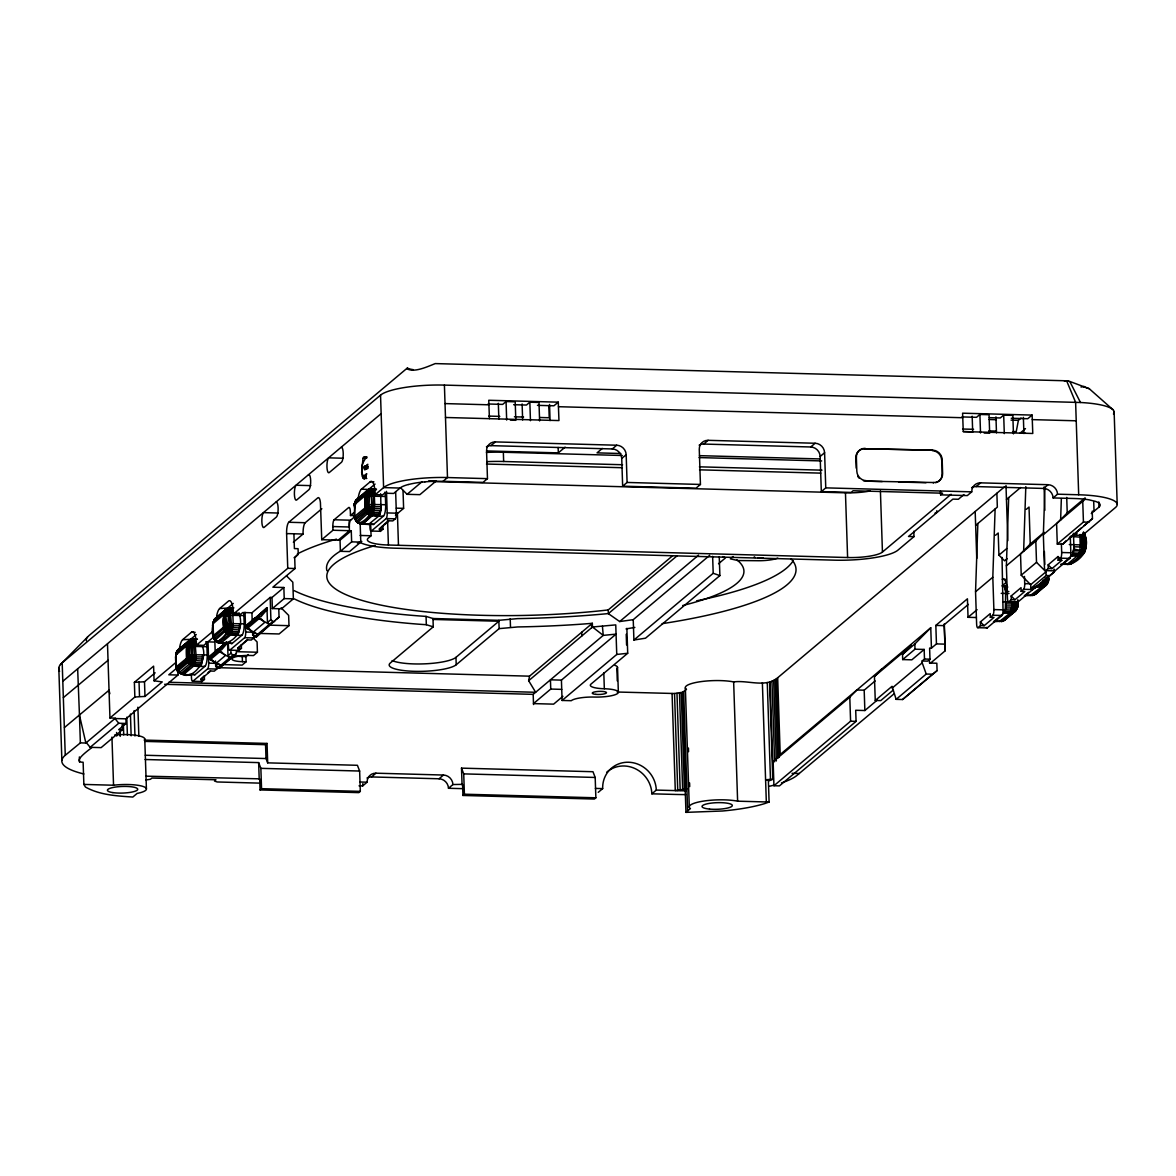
<?xml version="1.0" encoding="UTF-8"?>
<svg xmlns="http://www.w3.org/2000/svg" width="1176" height="1176" viewBox="0 0 1176 1176"><rect width="100%" height="100%" fill="white"/><g stroke="black" fill="none" stroke-linecap="round" stroke-linejoin="round"><path stroke-width="1.5" d="M1002.04 557.453L1003.025 609.83A4.733 1.235 -88.4 0 1 1001.952 615.489L987.149 627.94L978.006 627.69A4.733 1.235 -88.4 0 1 976.624 624.103L975.551 591.749L977.859 523.511M293.353 542.21L303.055 534.036L303.07 531.567A9.482 2.47 -88.4 0 1 305.231 522.717L321.842 508.738M364.104 467.93C374.909 456.847 357.622 475.31 367.765 468.033M1001.526 621.634L1004.951 620.061L1015.932 610.609L1017.74 605.023L1015.932 610.609L1003.598 620.899L993.485 621.604M1045.64 585.81L1048.154 582.296L1048.272 576.755L1047.14 584.193L1034.424 594.953L1024.311 595.659M1082.626 554.675L1085.139 551.162L1085.595 547.546L1083.743 553.543L1071.395 563.818L1061.84 564.304A9.482 2.47 -88.4 0 1 1061.193 564.524M196.289 634.555L180.148 648.108C173.651 652.415 175.724 661.765 176.65 668.409C187.307 687.857 209.593 661.809 202.331 646.491M233.274 603.42L214.649 618.973C201.081 656.149 249.356 647.138 239.184 613.372C227.541 612.578 220.426 612.902 223.469 627.249L213.385 635.555L214.591 640.2L217.457 642.537L228.791 632.35L229.82 623.603L229.423 613.431L228.012 608.698L225.63 609.521L214.649 618.973L212.518 625.382L214.282 619.443L218.662 616.474M375.409 488.79L370.572 488.849L367.132 490.421L355.034 501.623L354.49 516.852L357.151 522.291L360.488 524.04L368.514 524.452L378.937 515.911L380.98 508.811L380.686 494.273M176.062 665.234L176.65 668.409L186.925 659.765L186.631 644.713L176.15 653.268L176.224 654.65L176.841 651.46L187.013 643.037L188.219 647.079L187.881 660.603L177.15 670.026L176.297 666.527L177.605 671.32L180.986 673.451L190.85 665.146L192.511 660.442L192.438 644.551L190.527 639.582L177.664 650.078L176.268 652.46L176.003 667.071L177.605 671.32L188.969 661.75L189.468 646.8L188.292 641.787L186.705 643.154L186.087 646.344L176.121 654.797L176.268 652.46L178.781 648.946M212.944 622.574L213.106 623.677L223.072 615.239L223.69 612.049L225.278 610.667L226.733 624L225.954 630.63L214.973 640.376L213.282 635.408L213.635 637.289L224.101 628.219L223.616 613.593L213.341 621.898L213.003 623.897M375.056 484.086L356.152 499.859L354.608 504.563L364.575 496.125C371.822 476.795 373.218 508.135 369.837 514.279C365.045 521.674 355.226 527.833 354.784 516.308C354.108 513.03 354.079 519.336 356.078 519.527M1085.61 546.708L1085.066 534.742L1083.802 532.302C1088.491 542.533 1088.153 553.69 1073.762 548.898L1072.247 555.307L1063.075 563.26M978.006 627.69L980.475 625.617L980.358 621.928L990.221 613.622L990.339 617.312L992.809 615.239A4.733 1.235 -88.4 0 0 993.882 609.58L992.809 577.225L995.117 508.988M1033.601 587.456A4.733 1.235 -88.4 0 1 1032.778 589.543L1017.975 601.994L1008.832 601.759A4.733 1.235 -88.4 0 1 1007.45 598.172L1006.377 565.803L1008.685 497.58M1023.635 551.279L1025.81 486.644M1070.292 536.579L1070.836 552.749A4.733 1.235 -88.4 0 1 1069.748 558.424L1054.96 570.875L1045.817 570.625A4.733 1.235 -88.4 0 1 1044.42 567.038L1043.347 534.683L1044.935 487.996M1060.62 520.145L1061.34 498.595M1073.467 534.345L1073.864 544.679A9.482 2.47 -88.4 0 1 1071.703 555.998L1079.73 556.028L1081.758 554.881L1083.258 547.046L1082.626 533.272L1085.257 535.565L1085.345 538.388L1084.963 535.315L1085.11 537.094M175.665 656.502L175.665 657.663L176.15 653.268M212.915 624.191L213.385 622.53L212.65 625.382L213.415 635.202L213.047 634.114M213.15 626.881L213.224 623.927M361.238 497.918L358.636 497.874L355.769 500.344L354.152 504.71L354.652 507.767M357.284 500.917C353.697 500.226 354.226 508.943 354.152 504.71L354.843 502.784L365.119 494.493L365.413 509.531L355.137 518.19L354.579 515.411M1013.065 612.343L1002.07 621.398L994.043 621.369L1003.907 613.063L1005.377 609.756L1005.656 591.425L1004.627 586.986L1003.01 586.251A9.482 2.47 -88.4 0 1 1005.789 593.483M1005.95 605.963L1016.505 605.89L1017.887 605.346L1017.946 603.038L1003.01 601.671M1030.176 595.585L1041.128 587.294L1043.186 580.194L1048.198 579.709L1048.772 578.254L1046.273 578.18L1044.288 586.662L1034.733 587.133L1032.263 589.205M1073.762 548.898L1073.864 544.679M1085.683 548.281L1085.477 537.653L1070.542 536.33M176.444 668.321L176.4 666.674L186.484 658.369C186.249 650.96 184.456 636.304 196.921 639.009M233.906 607.889C228.791 606.36 221.955 610.609 223.602 616.268M354.74 517.822L354.696 516.073L354.829 518.66L357.592 522.497L368.779 512.501L369.426 496.331L367.603 490.23L364.913 494.39L365.177 507.782L354.784 516.308L355.343 519.66L356.857 521.1L367.441 511.531L367.868 495.17L367.132 492.068L366.015 491.553M1004.951 611.255C1009.434 612.005 1018.357 612.255 1017.681 605.39C1018.181 611.535 1008.876 609.771 1005.377 609.756M1036.13 592.969L1031.808 595.453L1035.777 594.115L1046.758 584.678L1048.492 579.445L1048.154 582.296L1045.243 584.986L1037.364 585.354M1066.647 563.745L1067.147 564.451C1074.232 564.524 1084.845 555.836 1085.389 548.604C1086.477 553.308 1076.643 553.646 1073.173 552.691M1017.255 607.683L1017.593 605.684L1014.815 611.755M1048.081 581.738L1048.198 580.106L1047.581 583.296M1085.051 550.618L1085.389 548.604L1084.566 552.161L1069.866 564.333L1060.752 564.274M1067.147 564.451L1079.156 554.352L1080.274 546.958L1079.862 534.521L1084.022 535.359L1085.316 537.991L1085.551 537.256M176.238 655.047L176.944 651.357L181.677 647.594L179.649 648.74M355.578 504.577L355.784 502.931L354.417 505.092M1017.652 607.007L1017.799 604.626M1044.758 580.194L1043.288 586.486L1032.895 595.468L1024.869 595.423L1028.559 592.322M1048.286 581.488L1048.61 578.68M176.15 665.998L177.385 668.262M213.135 634.878L214.135 638.906L224.601 630.101L225.483 624.28L224.293 612.049L213.826 620.34L213.209 623.53L213.135 622.148M354.637 515.779L355.872 518.043M175.665 654.944L177.929 650.446M212.65 623.824L214.561 620.56L214.282 622.045M354.887 503.431L355.431 501.123L358.136 498.521L357.68 499.55M528.656 680.698L529.523 676.171L592.337 623.295L592.469 626.999L603.244 635.378L616.062 634.129L615.754 624.882L592.469 626.999L528.656 680.698L535.653 692.282L168.903 682.271M1021.091 418.053L1018.401 420.317L1016.24 431.636L1012.58 431.548M1042.95 582.193L1047.14 581.606L1048.566 579.077L1048.389 581.488L1046.861 583.075L1039.408 583.899M1073.526 550.897L1082.934 550.824L1085.007 549.971L1085.551 547.957L1085.448 549.927M186.425 644.624C185.426 649.402 190.321 636.966 194.76 639.876L196.216 656.752L194.584 665.278L183.632 674.495L179.972 673.436L178.781 670.349M223.411 613.505C222.323 617.503 226.645 605.464 231.246 608.051L232.789 613.196L233.186 623.53L231.569 634.158L220.618 643.375L216.957 642.317L213.929 638.906L212.797 634.496M364.913 494.39C363.825 498.404 368.147 486.35 372.748 488.937L374.291 494.096L374.688 504.416L373.071 515.044L362.678 524.04L358.459 523.202L357.592 521.512M186.308 646.359C186.69 640.949 192.57 638.127 197.465 639.259M1005.715 607.963L1015.123 607.904L1017.946 605.758M223.396 615.371L225.63 611.167L231.745 608.756M364.898 496.272L367.132 492.068A17.067 4.454 -88.4 0 1 368.705 489.422L361.385 489.216A17.067 4.454 -88.4 0 0 357.945 499.726M213.62 621.281L216.178 618.649M356.063 501.446L356.416 500.212M1016.667 609.344L1017.446 602.7M176.091 665.645L177.253 670.82L179.105 672.716L189.88 663.661L191.218 656.62L190.835 644.904L189.556 640.655L187.528 641.787M213.076 634.525L213.135 636.936L214.576 638.627C214.943 647.697 229.305 632.644 228.115 627.249C227.365 623.633 230.452 607.683 224.513 610.667M363.002 458.184L361.649 472.34L362.664 477.382L364.281 479.161C371.396 464.549 360.606 485.909 362.267 467.739C360.091 463.653 371.249 452.745 363.002 458.184L366.662 458.272M1085.448 536.579L1085.198 537.329L1084.154 532.801M186.499 646.726L188.954 643.081L195.201 641.008M223.484 615.607L225.939 611.961L232.186 609.888M364.986 496.493L367.441 492.862L373.689 490.789M214.914 619.326L215.326 618.4M217.648 618.253L218.133 617.165L216.634 617.62L217.134 616.988M186.572 647.02L189.204 644.139L195.554 642.522M223.558 615.901L226.189 613.019L232.539 611.402M365.06 496.801L367.691 493.905L374.041 492.288M1002.114 620.237L1003.084 621.104L1006.906 617.532M1031.323 594.747L1033.91 595.174L1037.717 591.601M1068.293 563.627L1070.88 564.039L1074.394 560.585M1006.597 617.665L1004.495 620.252L1003.628 619.458M1034.454 593.513L1035.321 594.306L1037.423 591.719M413.173 369.646A16.582 3.616 -1.9 0 1 407.572 368.117L406.911 368.705C413.937 373.012 427.255 366.75 435.252 363.59L1068.161 380.848L1089.241 388.712L1112.819 409.557M213.517 636.598L213.135 625.397M354.417 515.75L354.637 506.297M1017.813 603.788L1017.828 599.716M1006.303 617.532L1000.997 621.384M1006.068 601.745A9.482 2.47 -88.4 0 1 1003.907 613.063L1011.933 613.108L1013.712 608.095L1014.05 602.009M1079.73 556.028L1081.744 549.06L1081.45 534.654M186.617 647.388L190.835 644.904L195.804 644.316M365.104 497.154L369.323 494.684L374.291 494.096M214.032 653.635L224.836 643.184M226.483 642.14L221.353 648.152L219.53 648.108L210.151 655.987L210.269 659.692L220.529 665.513L218.633 663.617L215.678 666.101L217.56 667.997L219.398 668.056L234.685 655.179L236.332 653.503L236.273 651.666L257.426 652.239L257.088 641.934L253.354 638.186M253.075 620.105L266.967 607.727L267.452 622.516L269.348 624.427L259.102 618.605L258.97 614.901L266.967 607.727L260.807 614.945L258.97 614.901L247.136 624.868L247.254 628.557L257.5 634.379M267.026 609.58L260.866 616.797L259.029 616.753L247.195 626.705M1083.816 386.772L1089.432 388.771M877.178 700.146L864.86 710.524L855.702 710.275L856.084 721.358L779.423 785.891L773.94 785.744L773.147 761.71L780.202 754.507L930.76 627.793L931.436 648.123L929.613 648.079L929.981 659.177L927.629 661.132L922.146 660.986L922.205 662.838L926.232 674.039L932.627 674.201L937.081 670.629L936.831 663.249L929.525 663.043L929.408 659.81M773.147 761.71L849.792 697.192L856.863 689.989L864.184 690.18L875.135 680.963M893.348 689.989L880.736 700.602L875.253 700.455L874.444 676.435L881.515 669.232M60.461 664.528L88.862 635.702L407.41 367.956M340.04 540.21L340.408 551.309L351.639 541.857L351.271 530.758L340.04 540.21L321.739 539.696L320.431 502.652A9.482 2.47 -88.4 0 0 317.829 497.815L288.767 522.262A9.482 2.47 -88.4 0 0 286.606 531.126L286.606 533.581L293.912 533.786L294.397 548.589L298.057 548.678L298.248 554.234L294.706 557.836L295.058 568.523L272.876 587.192L283.857 587.5L284.224 598.584L272.362 608.565L271.994 597.481L283.857 587.5M204.462 679.434L200.802 679.346L204.345 675.744L204.462 679.434L201.993 681.507L192.849 681.271A4.733 1.235 -88.4 0 1 191.468 677.685L191.35 674.083M241.33 644.624L241.447 648.314L237.787 648.226L247.489 639.435M219.398 668.056L236.332 653.503M252.546 631.556L252.664 634.981L254.545 636.877L256.383 636.922L258.661 634.599M262.263 631.365L273.449 621.766M256.383 636.922L279.05 617.062L278.771 608.742M382.95 529.215L379.289 529.112L382.832 525.51L382.95 529.215L380.48 531.287L371.337 531.038A4.733 1.235 -88.4 0 1 369.955 527.451L369.837 523.864M922.146 660.986L924.483 659.03L924.16 649.446L911.841 659.824L902.683 659.574L902.521 654.356L911.356 645.359L874.444 676.435M902.521 654.356L914.84 643.978L930.76 627.793M1006.377 565.803L1035.806 541.078L1043.097 533.654M1043.347 534.683L1085.11 499.315M1085.11 497.86L1067.22 512.912L1056.607 523.717L1057.283 544.062L1062.781 544.209L1066.309 540.607M1062.781 544.209L1092.46 518.601L1092.21 511.207L1094.033 511.251L1093.724 502.005M1073.879 561.849L1070.38 563.804M1071.851 562.966L1073.482 561.996M218.133 648.829L210.151 655.987L211.989 656.046M226.174 642.125L219.53 648.108L219.647 651.798L210.269 659.692L212.106 659.736M361.385 489.216L370.264 481.748A17.067 4.454 -88.4 0 1 375.262 494.655L383.596 487.599A52.126 11.378 -1.9 0 1 447.483 477.544L487.467 478.647L486.555 450.908A9.482 8.908 49.9 0 1 495.39 441.911L616.724 445.219A9.482 8.908 49.9 0 1 626.176 454.715L627.087 482.454L622.648 486.188L621.736 458.449A9.482 8.908 49.9 0 0 612.284 448.953L490.951 445.645A9.482 8.908 49.9 0 0 486.423 446.762M83.893 773.97A99.534 21.712 -1.9 0 1 65.253 755.271L62.798 681.301L381.156 413.629M64.46 727.532L109.03 690.239L109.838 693.722M179.193 650.196A17.067 4.454 -88.4 0 1 182.633 639.685L191.512 632.218L195.172 632.32M216.634 616.077A17.067 4.454 -88.4 0 1 219.618 608.565L228.497 601.083A17.067 4.454 -88.4 0 1 233.48 613.99L240.801 614.195L242.77 612.534L251.929 612.784L270.171 597.423L271.994 597.481M134.858 697.015L134.373 682.345L153.6 666.16L154.085 680.816L162.244 681.904L144.986 696.427L134.858 697.015L109.956 717.977L107.501 644.007M187.837 642.405L192.085 639.068L193.54 641.111L194.54 656.708L193.437 663.955L182.001 674.26L178.252 671.937L177.591 669.747M224.822 611.285L227.291 609.212M366.324 492.185C376.364 481.263 372.542 507.312 372.336 512.266C369.411 520.762 356.931 530.214 355.108 516.44L355.637 519.807L366.103 510.987L366.986 505.18L365.795 492.95L355.328 501.241L354.711 504.43L354.637 503.049M321.739 539.696L332.97 530.244L332.852 526.554A5.689 1.485 -88.4 0 1 334.146 519.748L348.699 507.517A5.689 1.485 -88.4 0 1 350.36 511.81L350.477 515.514L354.138 515.617M134.373 682.345L144.501 681.757L155.129 672.819M294.088 557.733L298.248 554.234M233.48 613.99L287.752 568.317L295.058 568.523M350.477 515.514L353.991 512.56M154.085 680.816L176.003 662.367M191.512 632.218A17.067 4.454 -88.4 0 1 196.495 645.124L212.988 631.247M65.253 755.271L80.365 742.879L85.863 743.026L115.439 718.124L109.956 717.977M332.852 526.554L349.316 526.995A5.689 1.485 -88.4 0 1 350.61 520.204L354.579 516.867M176.767 668.086L168.8 674.803L177.958 675.039L177.797 670.291M214.135 636.642L203.816 645.33L196.495 645.124M86.348 742.615L90.155 747.333L118.761 723.255L126.082 723.46L125.92 718.83L177.958 675.039M91.772 747.583C91.669 748.01 70.384 762.43 83.128 762.239L83.863 784.421L85.451 787.038C99.784 795.079 116.762 795.917 132.829 797.049L137.107 793.433A23.858 5.204 -1.9 0 0 143.251 786.509A23.858 5.204 -1.9 0 0 113.543 785.23L83.863 784.421M338.203 540.151L349.448 530.699L351.271 530.758M408.307 484.512A35.015 7.718 -1.7 0 0 400.06 488.04L393.695 493.45L384.552 493.2L382.582 494.846L375.262 494.655M126.082 723.46L118.688 729.679L122.348 729.781L122.172 724.519M122.348 729.781L101.136 747.627L90.155 747.333M210.21 657.84L219.589 649.96L221.411 650.005L227.571 642.787L227.997 655.723L229.893 657.634L219.647 651.798L221.47 651.857L225.263 655.649L215.884 663.543L212.944 660.574M400.634 487.834L407.087 494.317L422.008 481.748M176.65 668.409L176.62 666.674C177.135 675.803 188.836 674.995 195.172 674.568L205.021 666.263A9.482 2.47 -88.4 0 0 207.182 654.944L206.917 646.682A9.482 2.47 -88.4 0 0 206.432 642.331M219.574 642.419L232.157 643.448L242.006 635.143A9.482 2.47 -88.4 0 0 244.167 623.824L243.902 615.562A9.482 2.47 -88.4 0 0 243.741 613.24M361.576 524.026L373.645 524.334L383.508 516.043A9.482 2.47 -88.4 0 0 385.669 504.725L385.405 496.448A9.482 2.47 -88.4 0 0 384.92 492.112M192.849 681.271L207.652 668.806A4.733 1.235 -88.4 0 0 208.725 663.146L208.005 641.582M228.335 642.963L228.453 646.565A4.733 1.235 -88.4 0 0 229.834 650.152L244.637 637.701A4.733 1.235 -88.4 0 0 245.71 632.026L245.049 612.255M371.337 531.038L386.14 518.587A4.733 1.235 -88.4 0 0 387.213 512.927L386.492 491.347M286.503 575.872L292.809 582.193L293.368 598.834L281.505 608.815L272.362 608.565M360.165 523.452L360.782 542.107L349.551 551.559L340.408 551.309M227.997 655.723L230.966 653.239L230.849 649.799M252.664 634.981L255.618 632.482M267.452 622.516L270.906 619.62L270.171 597.423M208.034 672.628L210.504 670.555M384.067 524.481L388.991 520.321M370.661 523.173L371.072 535.756L368.353 538.035A28.43 6.203 -1.9 0 0 388.403 545.017L847.602 557.527A28.43 6.203 -1.9 0 0 882.441 552.058L951.105 494.258M395.474 515.206L403.618 508.355L403.015 490.377M539.608 420.935L538.99 402.442L529.847 402.192L526.451 405.044L513.647 404.691M200.802 679.346L210.666 671.04L214.326 671.143L216.796 669.056A4.733 1.235 -88.4 0 0 217.619 666.968M237.787 648.226L247.651 639.92L251.311 640.023L253.781 637.936A4.733 1.235 -88.4 0 0 254.604 635.849M379.289 529.112L389.153 520.806L392.813 520.909L395.283 518.837A4.733 1.235 -88.4 0 0 396.356 513.177L395.636 491.597M217.56 667.997L232.848 655.135L234.685 655.179M254.545 636.877L272.788 621.516L274.625 621.56M229.834 650.152L238.978 650.401L241.447 648.314M276.242 619.414L279.05 617.062M490.951 445.645L495.39 441.911M235.891 655.929A14.215 3.102 -1.9 0 0 242.256 656.531L245.916 656.634L248.386 654.562M245.916 656.634L246.093 661.779L242.138 665.101L222.749 664.572M257.426 652.239L253.487 655.561L249.826 655.458A14.215 3.102 -1.9 0 0 232.407 658.192A14.215 3.102 -1.9 0 0 242.432 661.676L246.093 661.779M281.079 607.771L288.649 615.371L288.987 625.676L279.124 633.967L259.793 633.438M487.467 478.647L483.027 482.38L443.073 481.293L447.483 477.544L444.41 385.096L1080.479 402.501A52.126 11.378 -1.9 0 1 1113.452 413.967M486.893 450.937L558.321 452.878L565.127 447.145M602.318 448.423L597.055 452.863L620.825 453.51M612.284 448.953L616.724 445.219M144.81 741.394L265.555 744.687L267.04 743.438L267.687 762.857L357.416 765.297L359.635 771.044L360.312 791.375L358.827 792.624L260.058 789.934L259.69 778.835L145.662 776.16M621.736 458.449L626.176 454.715M294.103 590.602A260.66 56.86 -1.9 0 0 419.376 615.945L426.065 616.4L432.988 618.517L433.253 626.837L390.358 662.955A34.119 7.438 -1.9 0 0 414.408 671.32A34.119 7.438 -1.9 0 0 456.215 664.749L499.124 628.631L517.793 626.94A260.66 56.86 -1.9 0 0 585.677 623.853L592.337 623.295M260.058 789.934L261.542 788.684L360.312 791.375M703.674 444.058L708.114 440.324L815.13 443.249A9.482 8.908 49.9 0 1 824.597 452.731L825.758 487.864L821.318 491.612L820.157 456.479A9.482 8.908 49.9 0 0 810.705 446.983L703.674 444.058A9.482 8.908 49.9 0 0 699.147 445.175M392.108 660.574A34.119 7.438 -1.9 0 0 425.962 663.779A34.119 7.438 -1.9 0 0 455.965 657.355L498.874 621.237L433.018 619.443M708.114 440.324A9.482 8.908 49.9 0 0 699.264 449.32L700.44 484.453L696.001 488.187L622.648 486.188M366.986 778.042A9.482 8.908 49.9 0 1 371.513 776.939L375.952 773.191L443.47 775.043A9.482 8.908 49.9 0 1 452.922 784.539L462.565 784.363L462.932 795.461L594.38 799.048L595.865 797.798L595.188 777.454L592.969 771.721L461.506 768.134L462.065 784.774M359.033 785.833L362.678 785.935L367.118 782.187A9.482 8.908 49.9 0 1 375.952 773.191M810.705 446.983L815.13 443.249M164.611 684.3L533.184 694.355L603.244 635.378L602.406 626.176M672.643 555.748L608.227 609.932L608.36 613.622L619.678 621.545L698.559 555.145M820.157 456.479L824.597 452.731M371.513 776.939L439.03 778.777L443.47 775.043M561.731 689.371L550.75 689.062L533.492 703.601L553.617 704.145L562.922 696.324M561.422 680.125L616.062 634.129L616.753 654.459L562.099 700.455L561.422 680.125L550.442 679.816L550.75 689.062M619.678 621.545L633.232 619.678L709.731 555.293M439.03 778.777A9.482 8.908 49.9 0 1 448.482 788.273L452.922 784.539M718.507 563.774L725.533 557.865L722.725 556.586M633.232 619.678L633.908 640.023L713.2 573.285L712.627 556.336M733.06 556.557L730.355 558.835L737.866 560.54L756.462 560.702A18.963 4.131 -1.9 0 0 777.792 558.115M856.216 468.151L855.863 457.758A9.482 8.908 49.9 0 1 864.713 448.762L932.715 450.173A9.482 8.908 49.9 0 1 942.167 459.669L942.623 473.531A9.482 8.908 49.9 0 1 933.788 482.527L933.288 482.954M855.863 457.758L856.363 457.332A9.482 8.908 49.9 0 1 865.198 448.335M719.256 556.954L719.888 575.593L645.506 638.2L633.908 640.023M462.932 795.461L464.402 794.212L595.865 797.798M863.404 480.734A9.482 8.908 49.9 0 0 865.786 481.116L933.788 482.527M864.713 448.762L932.715 450.173M935.655 482.704A9.482 8.908 49.9 0 0 942.138 473.957L942.167 459.669M617.194 692.017L674.524 693.517L682.727 692.223L686.49 689.327A27.945 6.101 -1.9 0 1 699.279 681.874A27.945 6.101 -1.9 0 1 733.648 681.918C747.76 679.875 765.473 688.092 777.674 677.758L1004.598 486.746M1025.487 428.608L1020.092 433.15L1025.575 433.297M598.231 792.345L602.671 788.611A27.783 26.122 49.9 0 1 628.587 762.239A27.783 26.122 49.9 0 1 656.296 790.081L679.86 790.728A82.467 17.993 -1.9 0 0 686.446 790.831M913.811 531.199L913.987 536.624L897.964 550.118A52.126 11.378 -1.9 0 1 834.093 560.158L395.018 548.192A52.126 11.378 -1.9 0 1 360.4 542.636M963.952 494.567L958.367 499.271L952.883 499.124L908.504 536.476L913.987 536.624M971.626 487.702A9.482 8.908 49.9 0 1 976.153 486.585L980.593 482.851L1048.095 484.703A9.482 8.908 49.9 0 1 1057.547 494.185L1078.686 494.773A52.126 11.378 -1.9 0 1 1115.436 507.547L1082.39 535.359L1075.07 535.168L1077.04 533.507L1073.379 533.404M980.593 482.851A9.482 8.908 49.9 0 0 971.743 491.847L967.304 495.581L940.594 494.846L940.477 491.318M606.684 772.235A27.783 26.122 49.9 0 1 635.29 768.692A27.783 26.122 49.9 0 1 651.857 793.815L656.296 790.081M975.639 525.378L997.336 507.121L996.88 493.259M1006.465 499.447L1020.621 487.511M976.153 486.585L1043.656 488.437L1048.095 484.703M995.484 535.286L998.203 533.007L998.924 555.145L1004.598 560.834L1007.2 558.644M1026.31 509.34L1029.029 507.062L1030.264 544.679M1043.656 488.437A9.482 8.908 49.9 0 1 1053.108 497.933L1057.547 494.185M672.069 693.517L675.289 790.595L686.902 788.773L685.226 790.184L685.961 812.366L690.444 808.588A27.945 6.101 -1.9 0 1 703.233 801.135A27.945 6.101 -1.9 0 1 737.617 801.179L769.089 802.032L768.354 779.85L765.591 779.776L773.293 779.159L770.074 682.08M1044.141 532.346L1030.235 544.047L1020.518 553.94L1021.224 575.196L1030.676 584.692L1030.808 588.382L1034.468 588.485L1054.21 572.05L1054.122 569.096M931.436 648.123L936.449 643.904L935.831 625.411L967.422 598.819L968.039 617.312L976.403 617.532M975.551 591.749L992.809 577.225M902.683 659.574L915.016 649.196L924.16 649.446M968.377 604.376L944.137 624.779L945.195 650.784L930.289 663.337M1001.981 585.942L1005.789 582.737M968.039 617.312L977.094 609.683M1091.284 513.574L1098.972 507.106L1098.796 501.917M1057.283 544.062L1083.434 522.056L1088.917 522.203M1021.224 575.196L1036.512 562.319L1035.806 541.078M773.94 785.744L850.586 721.211L856.084 721.358M875.253 700.455L892.055 686.299L896.141 699.352L902.551 699.529L937.081 670.629M1069.057 538.285L1073.188 534.815M1075.937 532.493L1081.45 527.862M1084.198 525.554L1092.46 518.601M892.114 688.151L922.205 662.838M781.481 782.907A99.534 21.712 -1.9 0 0 797.137 775.263L894.054 693.811M1011.301 599.672L1011.169 595.982L1021.033 587.677L1021.165 591.381L1024.811 591.469L1014.947 599.775L1011.301 599.672L1008.832 601.759M1048.272 568.552L1048.154 564.847L1058.018 556.542L1061.796 560.349L1051.932 568.64L1048.272 568.552L1045.817 570.625M1021.165 591.381L1023.62 589.294A4.733 1.235 -88.4 0 0 1024.708 583.634L1024.472 576.446M1058.018 556.542L1058.135 560.246L1060.605 558.174A4.733 1.235 -88.4 0 0 1061.678 552.514L1061.384 543.518M1030.676 584.692L1045.964 571.815L1036.512 562.319M896.141 699.352L926.232 674.039M980.475 625.617L984.136 625.72L993.999 617.415L990.339 617.312M1030.808 588.382L1046.096 575.52L1049.756 575.623L1054.21 572.05M902.551 699.529L932.627 674.201M1034.468 588.485L1049.756 575.623M59.594 671.349A99.534 21.712 -1.9 0 1 62.196 662.808L380.539 395.136A52.126 11.378 -1.9 0 1 444.41 385.096M510.325 420.155L515.823 420.302L515.206 401.795L506.062 401.56L502.666 404.397L488.04 403.985M608.36 613.622L676.964 555.91M984.18 433.062L989.663 433.209L989.045 414.716L979.902 414.466L976.506 417.318L961.865 416.921M1013.447 433.856L1012.83 415.363L1003.687 415.113L1000.291 417.965L989.31 417.671M940.594 494.846L942.579 493.2L853.115 490.76L851.145 492.421L821.318 491.612M998.924 555.145L1006.744 548.56M108.045 660.309L63.372 697.603M445.483 417.48L558.953 420.567L558.277 402.163L553.911 405.793L537.432 405.338M1032.116 415.084L962.6 413.188L963.262 431.577L1032.778 433.474L1032.116 415.084L1027.736 418.715L1011.272 418.259M367.132 492.068L371.601 489.775L376.452 489.745M1071.439 562.378L1073.115 561.834M626.029 628.925L634.849 627.411M626.867 628.307L627.705 653.268L590.969 684.109A18.963 4.131 -1.9 0 0 604.332 688.754A18.963 4.131 -1.9 0 1 617.694 693.414A18.963 4.131 -1.9 0 1 594.468 697.059A18.963 4.145 -1.9 0 0 571.242 700.705L562.099 700.455M381.097 506.709L365.383 506.724L371.219 508.385L380.98 508.811M239.61 625.808L223.881 625.838L229.717 627.484L239.492 627.91M202.625 656.928L186.896 656.943L192.732 658.604L202.507 659.03M365.133 497.566L371.043 496.169L385.405 496.448M223.631 616.665L229.541 615.283L243.902 615.562M186.646 647.785L192.555 646.403L206.917 646.682M177.297 653.15L175.93 655.311M368.5 489.569L372.748 488.937M219.618 608.565L229.07 607.948L230.099 608.889L231.525 625.588L229.923 633.938L218.457 642.904M228.526 608.183L231.246 608.051M193.158 639.156L194.76 639.876M1006.083 618.914L1004.951 618.414M769.089 802.032L765.12 803.458A79.615 17.375 -1.9 0 1 722.534 810.999L685.961 812.366M182.633 639.685L191.541 639.288M1011.933 613.108L1014.418 610.932L1015.447 602.171M1084.154 386.419L1083.669 386.551A16.582 3.616 -1.9 0 1 1081.023 387.036M408.41 484.541L409.204 484.336A35.015 7.718 -1.7 0 1 420.582 482.292L424.933 481.851M145.853 779.967L150.44 779.276L151.924 778.042L215.943 779.791L214.473 781.026L217.148 781.966L260.807 783.157M432.988 618.517L498.845 620.311L517.528 618.62A260.66 56.86 -1.9 0 0 609.3 613.49M608.227 609.932L601.936 610.638A208.534 45.496 -1.9 0 1 363.281 600.789A208.534 45.496 -1.9 0 1 375.173 545.532M627.705 653.268L616.753 654.459M1068.161 380.848L1067.426 380.906A16.582 3.616 -1.9 0 0 1064.471 381.289M1048.639 578.269L1048.772 577.093M558.277 402.163L488.76 400.266L489.422 418.685M558.468 406.705L962.777 417.73M1032.307 419.626L1076.231 420.802M989.075 419.523L996.41 419.714M1011.066 420.126L1018.401 420.317M988.751 430.886L996.087 431.092M963.32 431.607L972.449 431.857M486.452 452.407A52.126 11.378 -1.9 0 1 503.343 452.245L622.266 455.494M699.103 457.582L821.671 460.933M486.761 461.654A52.126 11.378 -1.9 0 1 503.651 461.492L622.574 464.74M699.411 466.828L821.98 470.165M622.398 467.725L490.142 464.123A28.43 6.203 -1.9 0 0 486.496 464.079M699.529 469.827L820.76 473.134M865.786 481.116L882.206 481.557M898.626 481.998L925.997 482.748M627.087 482.454L700.44 484.453M825.758 487.864L971.743 491.847M428.843 480.764L436.164 480.955L419.891 494.655L407.087 494.317M1053.108 497.933L1074.247 498.506A35.074 7.644 -1.9 0 1 1089.123 499.844L1095.503 501.402A35.074 7.644 -1.9 0 1 1098.972 507.106M432.988 481.572L845.456 492.817A28.43 6.203 -1.9 0 0 870.122 490.965M370.264 481.748L373.924 481.851M371.645 488.922L376.452 489.054M385.669 504.725L371.322 504.504L366.986 505.18L365.398 505.886L366.03 506.312M396.297 508.164L403.618 508.355M380.745 510.81L370.999 510.222L365.266 507.488C367.823 513.089 375.335 512.574 380.407 512.604M387.213 512.927L396.356 513.177M379.98 514.103C374.718 514.485 366.765 514.132 365.177 507.782M379.48 515.22C374.012 515.985 365.883 514.779 365.075 508.003M383.508 516.043C377.187 516.47 365.486 517.278 364.972 508.15M386.14 518.587L395.283 518.837M288.767 522.262L305.231 522.717M1069.293 544.547L1081.847 544.929L1085.874 546.34M1073.879 546.781L1085.757 547.119M332.97 530.244L349.434 530.699L349.14 521.453M1061.678 552.514L1070.836 552.749M1072.747 554.175L1080.759 554.249L1084.463 552.264L1084.978 537.314L1083.522 532.625M360.091 535.447L371.072 535.756M293.912 533.786L303.055 534.036M1072.247 555.307L1080.259 555.351L1083.067 554.102L1084.404 547.075L1083.816 533.875M1060.605 558.174L1069.748 558.424M1058.135 560.246L1061.796 560.349M1005.936 579.43L1002.275 579.327A17.067 4.454 -88.4 0 1 1007.273 592.234M1024.708 583.634L1030.191 583.796M1035.277 586.427L1043.288 586.486L1046.081 585.236L1047.419 576.46M1003.569 586.03L1006.774 586.118M1004.113 586.265L1007.317 586.354M1004.627 586.986L1007.817 587.074M1023.62 589.294L1032.778 589.543M1005.656 591.425L1008.861 591.513M1001.217 593.365L1008.993 593.513M1006.068 603.861L1017.946 604.199M993.882 609.58L1003.025 609.83M1004.451 612.373L1012.462 612.417L1015.27 611.182L1016.608 602.406M992.809 615.239L1001.952 615.489M935.831 625.411L944.196 625.647M230.143 608.036L233.348 608.124M244.167 623.824L229.82 623.603L225.483 624.28L223.896 624.985L224.528 625.426M269.657 625.147L288.987 625.676M936.449 643.904L944.798 644.139M239.243 629.924L229.496 629.322L223.763 626.587C226.321 632.203 233.833 631.674 238.904 631.718M245.71 632.026L253.031 632.232M238.478 633.202C233.215 633.599 225.263 633.232 223.675 626.881M237.978 634.334C232.51 635.084 224.381 633.879 223.572 627.117M242.006 635.143C235.685 635.584 223.984 636.378 223.469 627.249M244.637 637.701L253.781 637.936M924.483 659.03L929.981 659.177M205.726 641.817L214.87 642.067L215.223 652.371M207.182 654.944L192.835 654.723L188.498 655.399L186.911 656.105L187.543 656.531M202.257 661.03L192.511 660.442L186.778 657.707C189.336 663.323 196.848 662.794 201.919 662.823M208.725 663.146L216.046 663.352M201.493 664.322C196.23 664.705 188.278 664.352 186.69 658.001M200.993 665.44C195.525 666.204 187.396 664.999 186.587 658.237M205.021 666.263C198.7 666.704 186.999 667.498 186.484 658.369M216.281 667.63L529.523 676.171M207.652 668.806L216.796 669.056M125.92 718.83L114.954 718.536L118.761 723.255M144.457 740.101L267.04 743.438M145.265 755.257L266.011 758.549L267.687 762.857M792.051 773.323L799.327 773.514M145.104 759.505L258.647 762.607L260.866 768.34L261.542 788.684M260.866 768.34L359.635 771.044M461.506 768.134L463.726 773.882L595.188 777.454M359.797 781.996L367.118 782.187M595.35 788.42L602.671 788.611M448.482 788.273L463.094 788.67M651.857 793.815L675.2 794.432A99.534 21.712 -1.9 0 0 685.887 794.594M445.028 403.589L488.951 404.809M488.79 416.084L499.771 416.392M514.426 416.789L523.585 417.039M540.063 417.495L549.221 417.745L548.825 405.602M962.615 429.02L973.581 429.314M699.5 455.656L820.245 458.949M363.546 457.038L367.206 457.141M343.304 458.243L328.677 457.846A7.585 1.985 -88.4 0 0 326.957 466.901A7.585 1.985 -88.4 0 0 329.162 472.634L341.496 462.256A7.585 1.985 -88.4 0 0 343.23 453.201A7.585 1.985 -88.4 0 0 341.011 447.468M364.442 466.166L368.103 466.269M364.295 466.387L367.956 466.49M364.178 466.813L367.838 466.916M364.104 467.357L367.765 467.445M364.148 468.46L367.809 468.562M362.237 476.03L365.898 476.133L366.309 477.485L362.664 477.382M363.149 478.367L366.809 478.47M310.758 485.629L296.131 485.232A7.585 1.985 -88.4 0 0 294.397 494.287A7.585 1.985 -88.4 0 0 296.617 500.035L308.95 489.657A7.585 1.985 -88.4 0 0 310.67 480.602A7.585 1.985 -88.4 0 0 308.45 474.854M400.105 488.055L383.596 487.599L380.539 395.136M278.212 513.03L263.586 512.633A7.585 1.985 -88.4 0 0 261.851 521.688A7.585 1.985 -88.4 0 0 264.071 527.421L276.404 517.043A7.585 1.985 -88.4 0 0 278.124 507.988A7.585 1.985 -88.4 0 0 275.904 502.255M334.146 519.763L350.61 520.204M351.639 541.857L360.782 542.107M1044.876 578.136L1046.273 578.18M284.224 598.584L293.368 598.834M248.974 624.912L247.136 624.868L255.119 617.694L255.192 619.546M433.253 626.837L426.329 624.721L419.656 624.265A260.66 56.86 -1.9 0 1 294.382 598.937M356.372 520.762L358.004 522.556L361.076 523.32M180.986 673.333L183.088 674.245M362.678 524.04L359.474 523.217M221.176 643.154L216.56 641.405L213.606 635.555L213.635 637.289M713.2 573.285L719.888 575.593M216.09 640.626L217.972 642.214L215.237 640.817L213.679 637.862M175.812 665.616L177.282 666.616M999.35 621.531L1010.845 612.549L1012.462 601.921M227.012 643.551L225.968 642.596M179.105 671.731L176.944 670.026L176.209 666.307L176.253 668.056M1048.154 564.847L1051.932 568.64M1011.169 595.982L1014.947 599.775M980.358 621.928L984.136 625.72M270.906 619.62L272.788 621.516M230.966 653.239L232.848 655.135M365.339 507.121L365.898 507.87M223.837 626.235L224.395 626.97M186.852 657.355L187.41 658.09M213.238 636.936L213.194 635.187L213.429 637.201M1083.419 532.14L1084.757 535.212M1069.837 381.553L1080.479 402.501M1066.617 380.789L1075.614 402.31L1078.686 494.773M355.431 519.807L355.02 517.499M77.66 668.909L79.453 715.14L85.863 743.026M355.137 518.19L354.887 516.44L354.931 518.087M176.694 668.982L176.429 666.322M1085.183 548.971L1085.257 550.353M1017.387 606.052L1017.46 607.419M1017.74 605.023L1017.813 606.434M1048.419 579.739L1048.463 581.062M354.446 503.475L354.505 504.783M175.959 653.694L176.018 655.017M1044.082 486.967L1044.847 510.31M1045.964 571.815L1046.096 575.52M626.22 634.276L626.573 644.962M1114.128 411.732L1117.2 504.181M1082.758 501.711L1083.434 522.056M1066.72 497.419L1067.249 513.544M1044.376 551.47L1044.803 564.421M1023.37 417.362L1023.914 433.547M1003.687 415.113L1004.304 433.606M1005.995 485.57L1007.832 540.651M995.954 416.863L996.484 432.871M979.902 414.466L980.519 432.959M972.17 416.216L972.699 432.209M975.183 511.516L976.742 558.424M944.328 623.809L945.195 650.784M914.84 643.978L915.016 649.196M880.412 490.936L882.441 552.058M864.184 690.18L864.86 710.524M856.363 457.332L856.819 471.194A9.482 8.908 49.9 0 0 866.271 480.69M845.456 492.817L847.602 557.527M849.792 697.192L850.586 721.211M777.674 677.758L780.202 754.507M776.528 678.64L779.144 757.403M775.19 679.522L777.806 758.27M773.661 680.389L776.336 760.975M771.956 681.242L774.631 761.827M769.56 682.271L772.779 779.335L771.25 779.982A82.467 17.993 -1.9 0 1 769.016 780.79M767.267 682.55L770.486 779.615M762.371 682.697L766.326 801.958M733.648 681.918L737.617 801.179M688.445 748.039L688.563 751.714M689.592 782.907L689.724 786.582M685.358 688.019L689.312 807.295M683.682 691.694L687.637 810.955M682.727 692.223L685.946 789.302M681.227 692.693L684.447 789.772M679.463 693.046L682.683 790.125M676.979 693.37L680.198 790.448M674.524 693.517L677.744 790.595M617.532 667.351L618.356 692.311M617.282 680.919L616.871 668.438A18.963 4.131 -1.9 0 0 615.004 665.366M603.803 672.716L604.332 688.754M591.557 623.956L591.69 627.661M581.694 632.262L581.826 635.951M558.144 447.483L558.321 452.878M549.545 404.441L550.074 420.611M529.847 402.192L530.45 420.685M533.184 694.355L533.522 704.527M522.115 403.956L522.644 419.95M506.062 401.56L506.665 420.053M510.208 618.694L510.487 627.014M503.343 452.245L503.651 461.492M498.33 403.309L498.859 419.317M498.845 620.311L499.124 628.631M463.726 773.882L464.402 794.212M455.965 657.355L456.215 664.749M426.065 616.4L426.329 624.721M397.4 512.927L398.473 545.282M387.565 519.836L388.403 545.017M286.606 533.581L287.752 568.317M265.555 744.687L266.011 758.549M258.647 762.607L259.205 779.247M251.929 612.784L252.208 621.325M242.256 656.531L242.432 661.676M215.502 660.956L215.678 666.101M144.501 681.757L144.986 696.427M144.751 738.866L146.412 788.787M139.018 681.61L139.503 696.28M137.886 707.202L138.856 736.308M134.123 710.613L134.961 736M130.433 714.067L131.153 735.823M126.787 717.198L127.39 735.176M123.362 724.122L123.715 734.912M120.026 731.016L120.202 736.411M116.6 732.472L116.718 736.073M111.941 737.087L113.543 785.23M79.453 715.14L80.365 742.879M79.365 756.932L79.542 762.136M62.196 662.808L62.798 681.301M58.8 667.968L61.872 760.416M1084.963 535.315L1085.007 536.962M188.292 642.581A17.067 4.454 -88.4 0 1 189.953 639.891M424.918 481.851A35.015 7.718 -1.7 0 1 443.043 481.337M362.678 785.935A9.482 8.908 49.9 0 1 362.914 783.539M932.215 450.599A9.482 8.908 49.9 0 1 941.667 460.081M859.23 478.22A9.482 8.908 49.9 0 1 857.716 476.265M936.302 512.339A18.963 4.131 -1.9 0 1 934.993 513.133M936.802 510.707A18.963 4.131 -1.9 0 1 936.919 511.516M763.224 557.997A7.115 1.544 -1.9 0 1 757.829 558.012M755.242 557.527A7.115 1.544 -1.9 0 1 754.286 556.777M791.095 558.865A260.675 56.86 -1.9 0 1 662.132 623.662M297.381 553.925A260.66 56.86 -1.9 0 1 336.424 539.137M736.911 559.879A208.534 45.496 -1.9 0 1 682.668 605.537M793.197 560.658A260.66 56.86 -1.9 0 1 696.604 600.818M326.957 570.786A208.534 45.496 -1.9 0 1 341.231 550.633M357.401 543.077A208.534 45.496 -1.9 0 1 361.826 541.43M114.587 735.015A23.858 5.204 -1.9 0 1 144.31 740.116M774.91 784.877A99.534 21.712 -1.9 0 1 769.457 786.259M86.377 640.714A71.075 15.509 -1.9 0 1 87.494 637.054M201.993 681.507A4.733 1.235 -88.4 0 1 201.081 680.889M202.61 654.826A9.482 2.47 -88.4 0 1 200.449 666.145M190.585 674.436A9.482 2.47 -88.4 0 1 189.321 674.245M195.172 674.568A9.482 2.47 -88.4 0 1 193.893 674.362M380.48 531.287A4.733 1.235 -88.4 0 1 379.569 530.67M381.097 504.592A9.482 2.47 -88.4 0 1 378.937 515.911M369.073 524.217A9.482 2.47 -88.4 0 1 367.809 524.011M380.656 494.008A9.482 2.47 -88.4 0 1 380.818 496.331M373.645 524.334A9.482 2.47 -88.4 0 1 372.38 524.143M238.978 650.401A4.733 1.235 -88.4 0 1 238.066 649.769M239.595 623.706A9.482 2.47 -88.4 0 1 237.434 635.025M227.571 643.316A9.482 2.47 -88.4 0 1 226.306 643.125M239.154 613.108A9.482 2.47 -88.4 0 1 239.316 615.43M232.157 643.448A9.482 2.47 -88.4 0 1 230.32 642.214M987.149 627.94A4.733 1.235 -88.4 0 1 986.238 627.322M1017.975 601.994A4.733 1.235 -88.4 0 1 1017.064 601.377M1054.96 570.875A4.733 1.235 -88.4 0 1 1054.034 570.242M1073.423 534.08A9.482 2.47 -88.4 0 1 1073.6 536.403M259.102 618.605L247.254 628.557L249.091 628.616L252.869 632.409L264.703 622.442L260.925 618.649L259.102 618.605M595.85 694.369A7.115 1.544 -1.9 0 0 606.507 692.679A7.115 1.544 -1.9 0 0 595.865 691.679A7.115 1.544 -1.9 0 0 595.85 694.369M709.495 809.073A15.17 3.308 -1.9 0 0 732.325 805.516A15.17 3.308 -1.9 0 0 709.672 803.34A15.17 3.308 -1.9 0 0 709.495 809.073M112.881 792.609A15.17 3.308 -1.9 0 0 137.518 789.86A15.17 3.308 -1.9 0 0 117.35 786.817A15.17 3.308 -1.9 0 0 112.881 792.609"/></g></svg>
